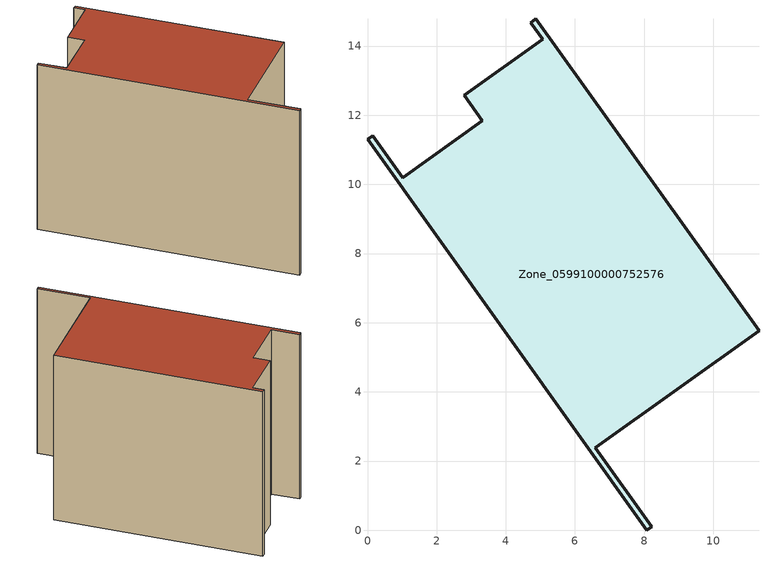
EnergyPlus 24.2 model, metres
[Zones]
Zone_0599100000752576
 floor ground (C_G): 1.02,10.2 3.33,11.84 2.8,12.57 5.06,14.19 4.71,14.68 4.87,14.79 11.32,5.77 6.58,2.39 8.23,0.11 8.08,0 0,11.3 0.15,11.41 z0
 wall outside (C_F): 11.32,5.77 4.87,14.79 4.71,14.68 5.06,14.19 2.8,12.57 3.33,11.84 1.02,10.2 0.15,11.41 0,11.3 8.08,0 8.23,0.11 6.58,2.39 11.32,5.77 z0:9.66
 roof outside (C_R): 8.23,0.11 6.58,2.39 11.32,5.77 4.87,14.79 4.71,14.68 5.06,14.19 2.8,12.57 3.33,11.84 1.02,10.2 0.15,11.41 0,11.3 8.08,0 z9.66
[BUILDING]
Pand.0599100000752576: North Axis=0; Terrain=City; Loads Convergence Tolerance Value=0.04; Temperature Convergence Tolerance Value=0.4; Solar Distribution=FullExterior; Maximum Number of Warmup Days=25; Minimum Number of Warmup Days=1
[Site:Location]
Rotterdam.The.Hague.AP_ZH_NLD Design_Conditions: Latitude=51.96; Longitude=4.45; Time Zone=1; Elevation=-4.5
[SITE:GROUNDTEMPERATURE:BUILDINGSURFACE]
18, 18, 18, 18, 18, 18, 18, 18, 18, 18, 18, 18
[MATERIAL] Thermal Absorptance=0.9; Solar Absorptance=0.7; Visible Absorptance=0.7
Name | Roughness | Thickness | Conductivity | Density | Specific Heat
G.TI.2006-2014 | MediumSmooth | 0.15 | 0.06 | 540 | 1210
F.TI.2006-2014 | Rough | 0.3 | 0.12 | 1920 | 840
R.TI.2006-2014 | MediumRough | 0.2 | 0.08 | 1500 | 1000
[CONSTRUCTION]
C_G: G.TI.2006-2014
C_F: F.TI.2006-2014
C_R: R.TI.2006-2014
[ZONE]
Zone_0599100000752576: Type=1; Multiplier=1; Ceiling Height=Autocalculate; Volume=Autocalculate; Floor Area=autocalculate; Part of Total Floor Area=Yes
[ZONEINFILTRATION:DESIGNFLOWRATE]
Infil_Zone_0599100000752576: Zone or ZoneList or Space or SpaceList=Zone_0599100000752576; Schedule=AlwaysOn; Design Flow Rate Calculation Method=Flow/Area; Flow Rate per Floor Area=0.0015; Constant Term Coefficient=1; Temperature Term Coefficient=0; Velocity Term Coefficient=0; Velocity Squared Term Coefficient=0
[HVACTEMPLATE:ZONE:IDEALLOADSAIRSYSTEM]
Zone_0599100000752576: Maximum Heating Supply Air Temperature=50; Minimum Cooling Supply Air Temperature=13; Maximum Heating Supply Air Humidity Ratio=0.0156; Minimum Cooling Supply Air Humidity Ratio=0.0077; Heating Limit=NoLimit; Cooling Limit=NoLimit; Dehumidification Control Type=ConstantSensibleHeatRatio; Cooling Sensible Heat Ratio=0.7; Dehumidification Setpoint=60; Humidification Control Type=None; Humidification Setpoint=30; Outdoor Air Method=None; Outdoor Air Flow Rate per Person=0.00944; Outdoor Air Flow Rate per Zone Floor Area=0; Outdoor Air Flow Rate per Zone=0; Demand Controlled Ventilation Type=None; Outdoor Air Economizer Type=NoEconomizer; Heat Recovery Type=None; Sensible Heat Recovery Effectiveness=0.7; Latent Heat Recovery Effectiveness=0.65
[ZONECONTROL:THERMOSTAT]
ThermostatControl_Zone_0599100000752576: Zone or ZoneList=Zone_0599100000752576; Control Type Schedule=DualSetpointControlType; Control 1=Thermostat_Zone_0599100000752576; Temperature Difference Between Cutout And Setpoint=0
[THERMOSTATSETPOINT:DUALSETPOINT]
Thermostat_Zone_0599100000752576: Heating Setpoint Temperature Schedule=HeatingSetpoint_Zone_0599100000752576; Cooling Setpoint Temperature Schedule=CoolingSetpoint_Zone_0599100000752576
[SCHEDULE:COMPACT]
HeatingSetpoint_Zone_0599100000752576: Through: 12/31, For: AllDays, Until: 24:00, 21
CoolingSetpoint_Zone_0599100000752576: Through: 12/31, For: AllDays, Until: 24:00, 24
DualSetpointControlType: Through: 12/31, For: AllDays, Until: 24:00, 4
AlwaysOn: Through: 12/31, For: AllDays, Until: 24:00, 1
